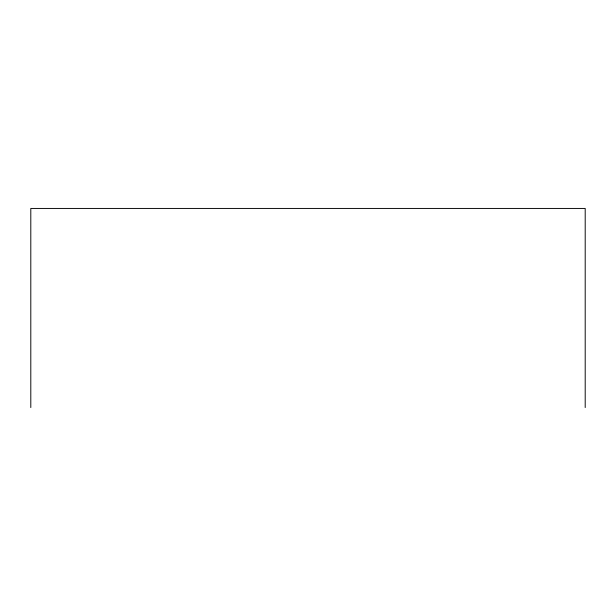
<?xml version="1.0" encoding="UTF-8"?>
<svg xmlns="http://www.w3.org/2000/svg" width="616" height="616" viewBox="0 0 616 616"><rect width="100%" height="100%" fill="white"/><g stroke="black" fill="none" stroke-linecap="round" stroke-linejoin="round"><path stroke-width="0.92" d="M585.2 407.561L585.2 208.439L30.8 208.439L30.8 407.561"/></g></svg>
